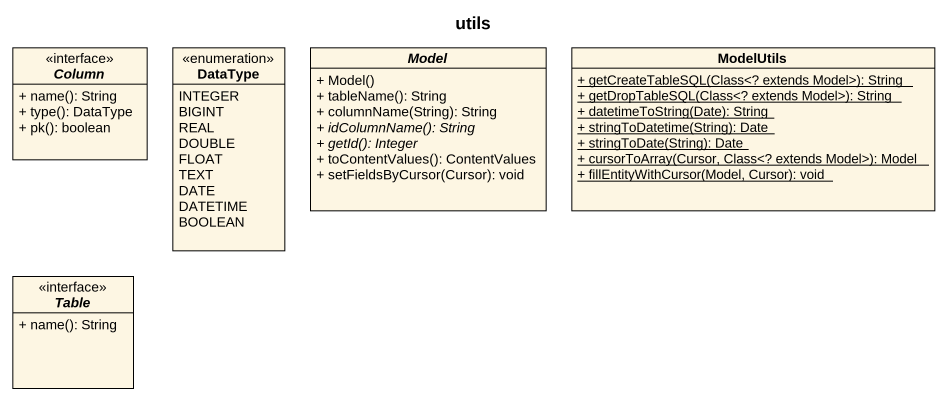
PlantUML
@startuml
title utils
hide circle
hide empty members
skinparam classAttributeIconSize 0
interface Column <<interface>> {
  + name(): String
  + type(): DataType
  + pk(): boolean
}
enum DataType {
  INTEGER
  BIGINT
  REAL
  DOUBLE
  FLOAT
  TEXT
  DATE
  DATETIME
  BOOLEAN
}
abstract class Model {
  + Model()
  + tableName(): String
  + columnName(String): String
  {abstract} + idColumnName(): String
  {abstract} + getId(): Integer
  + toContentValues(): ContentValues
  + setFieldsByCursor(Cursor): void
}
class ModelUtils {
  {static} + getCreateTableSQL(Class<? extends Model>): String
  {static} + getDropTableSQL(Class<? extends Model>): String
  {static} + datetimeToString(Date): String
  {static} + stringToDatetime(String): Date
  {static} + stringToDate(String): Date
  {static} + cursorToArray(Cursor, Class<? extends Model>): Model
  {static} + fillEntityWithCursor(Model, Cursor): void
}
interface Table <<interface>> {
  + name(): String
}
@enduml
